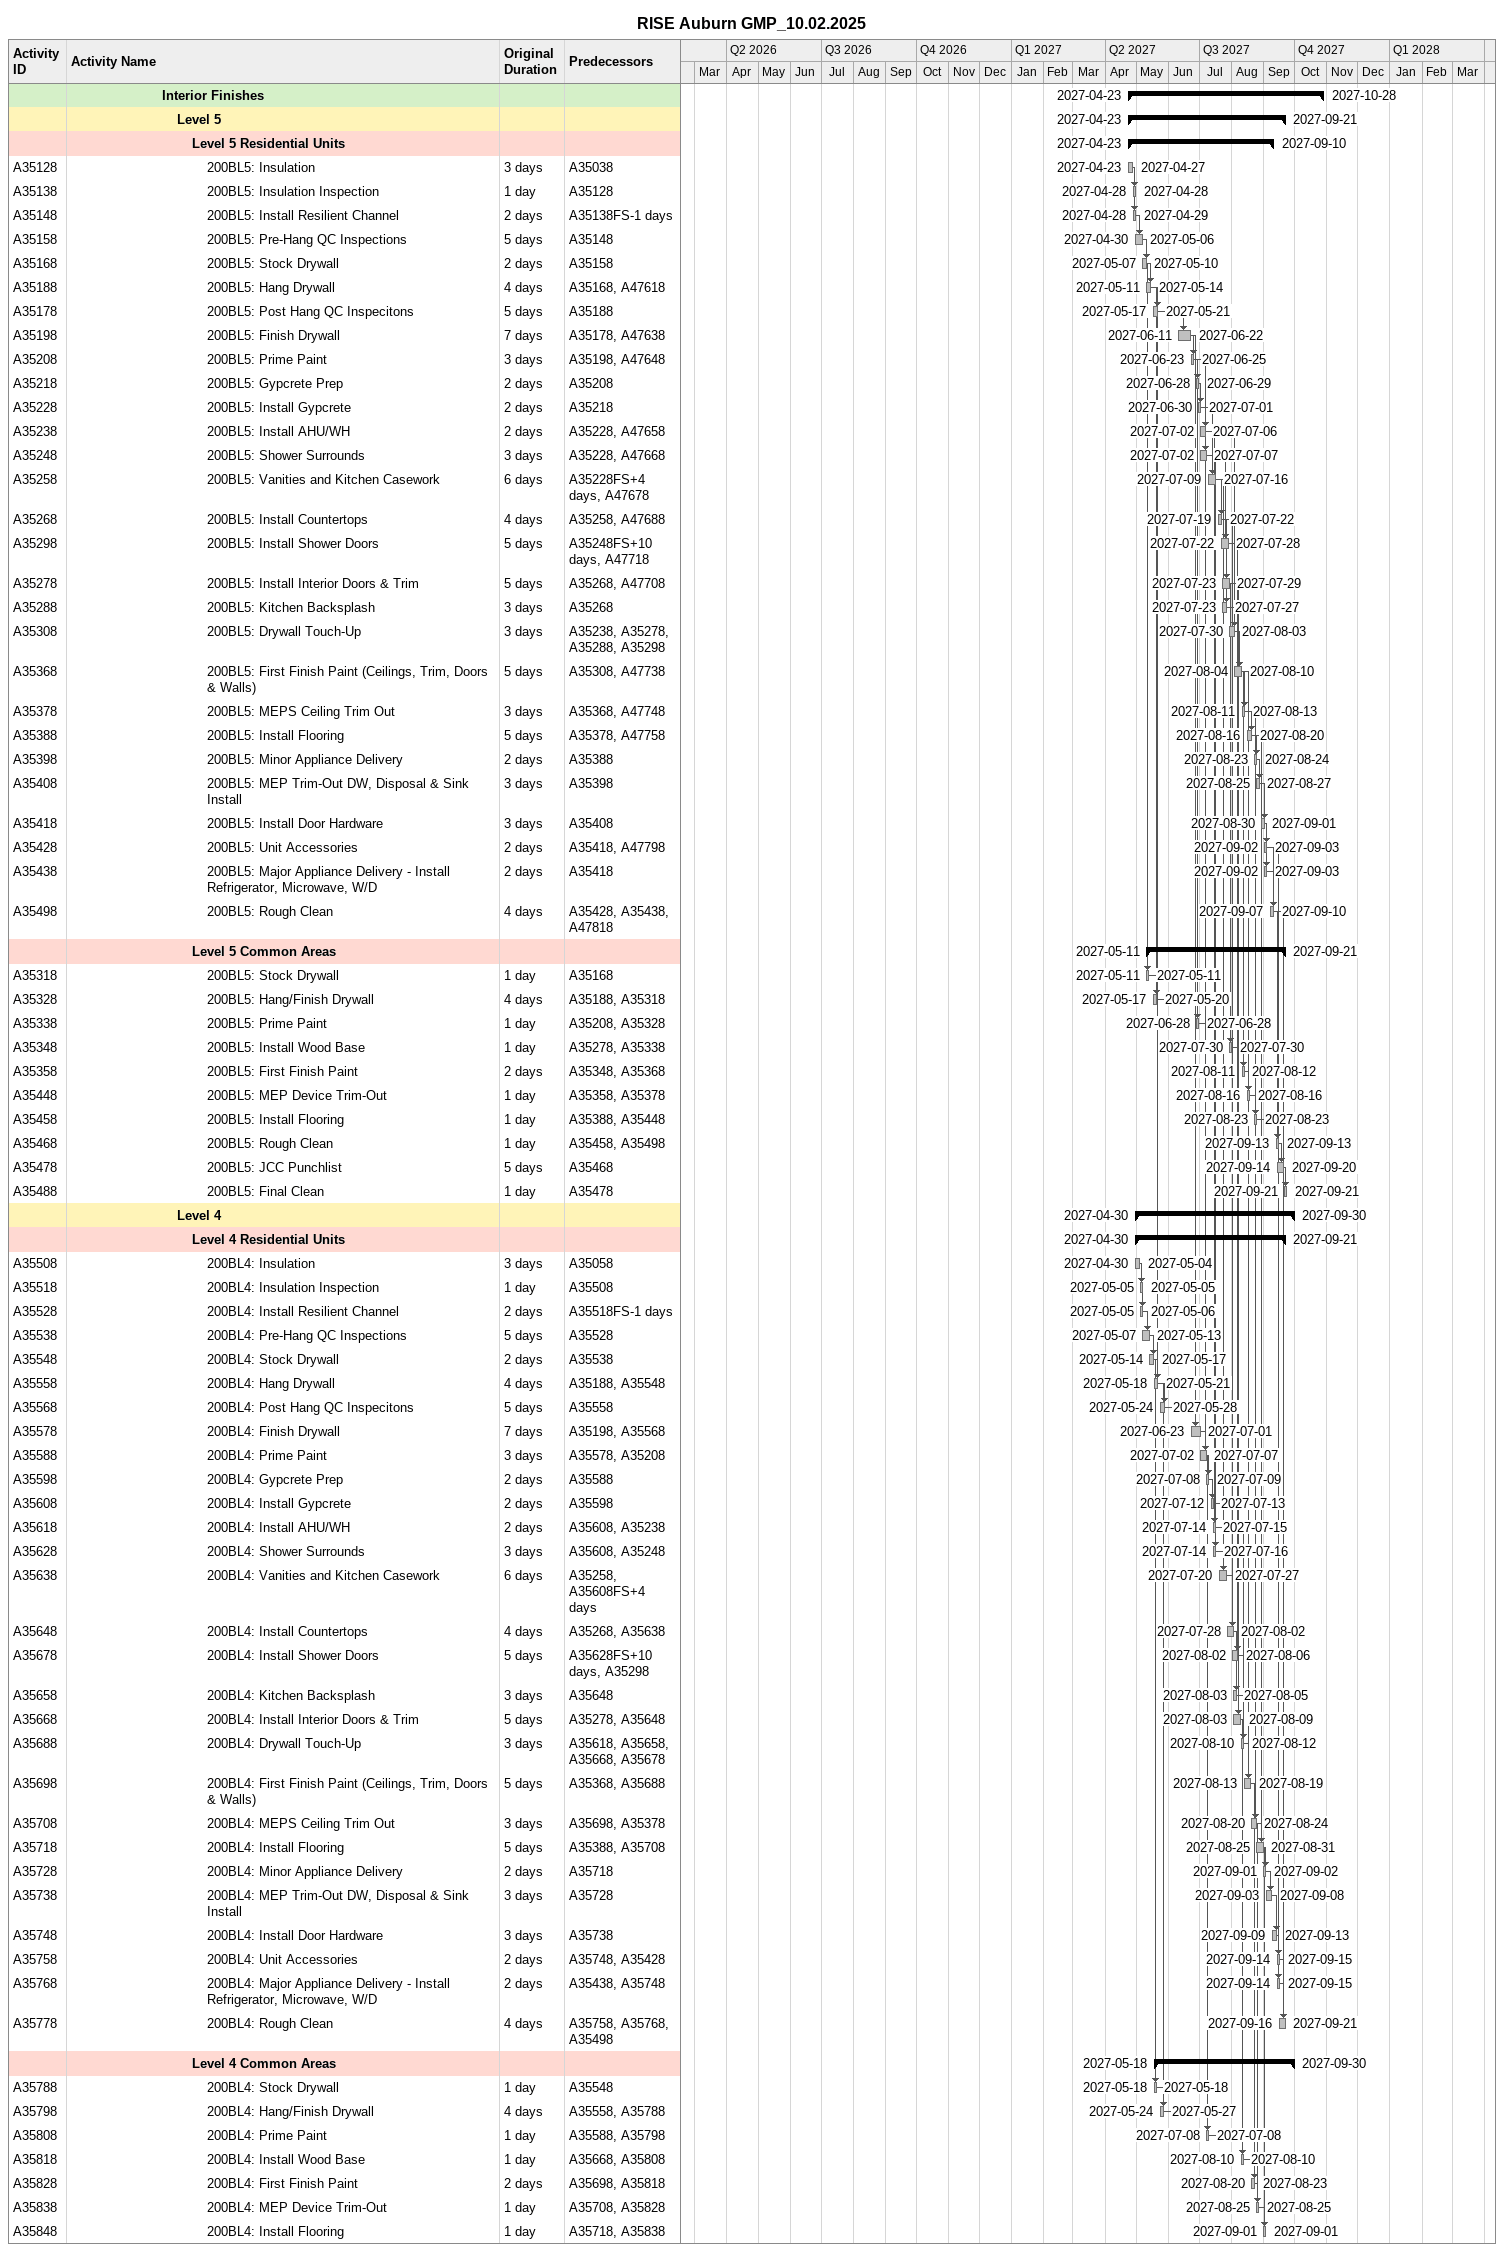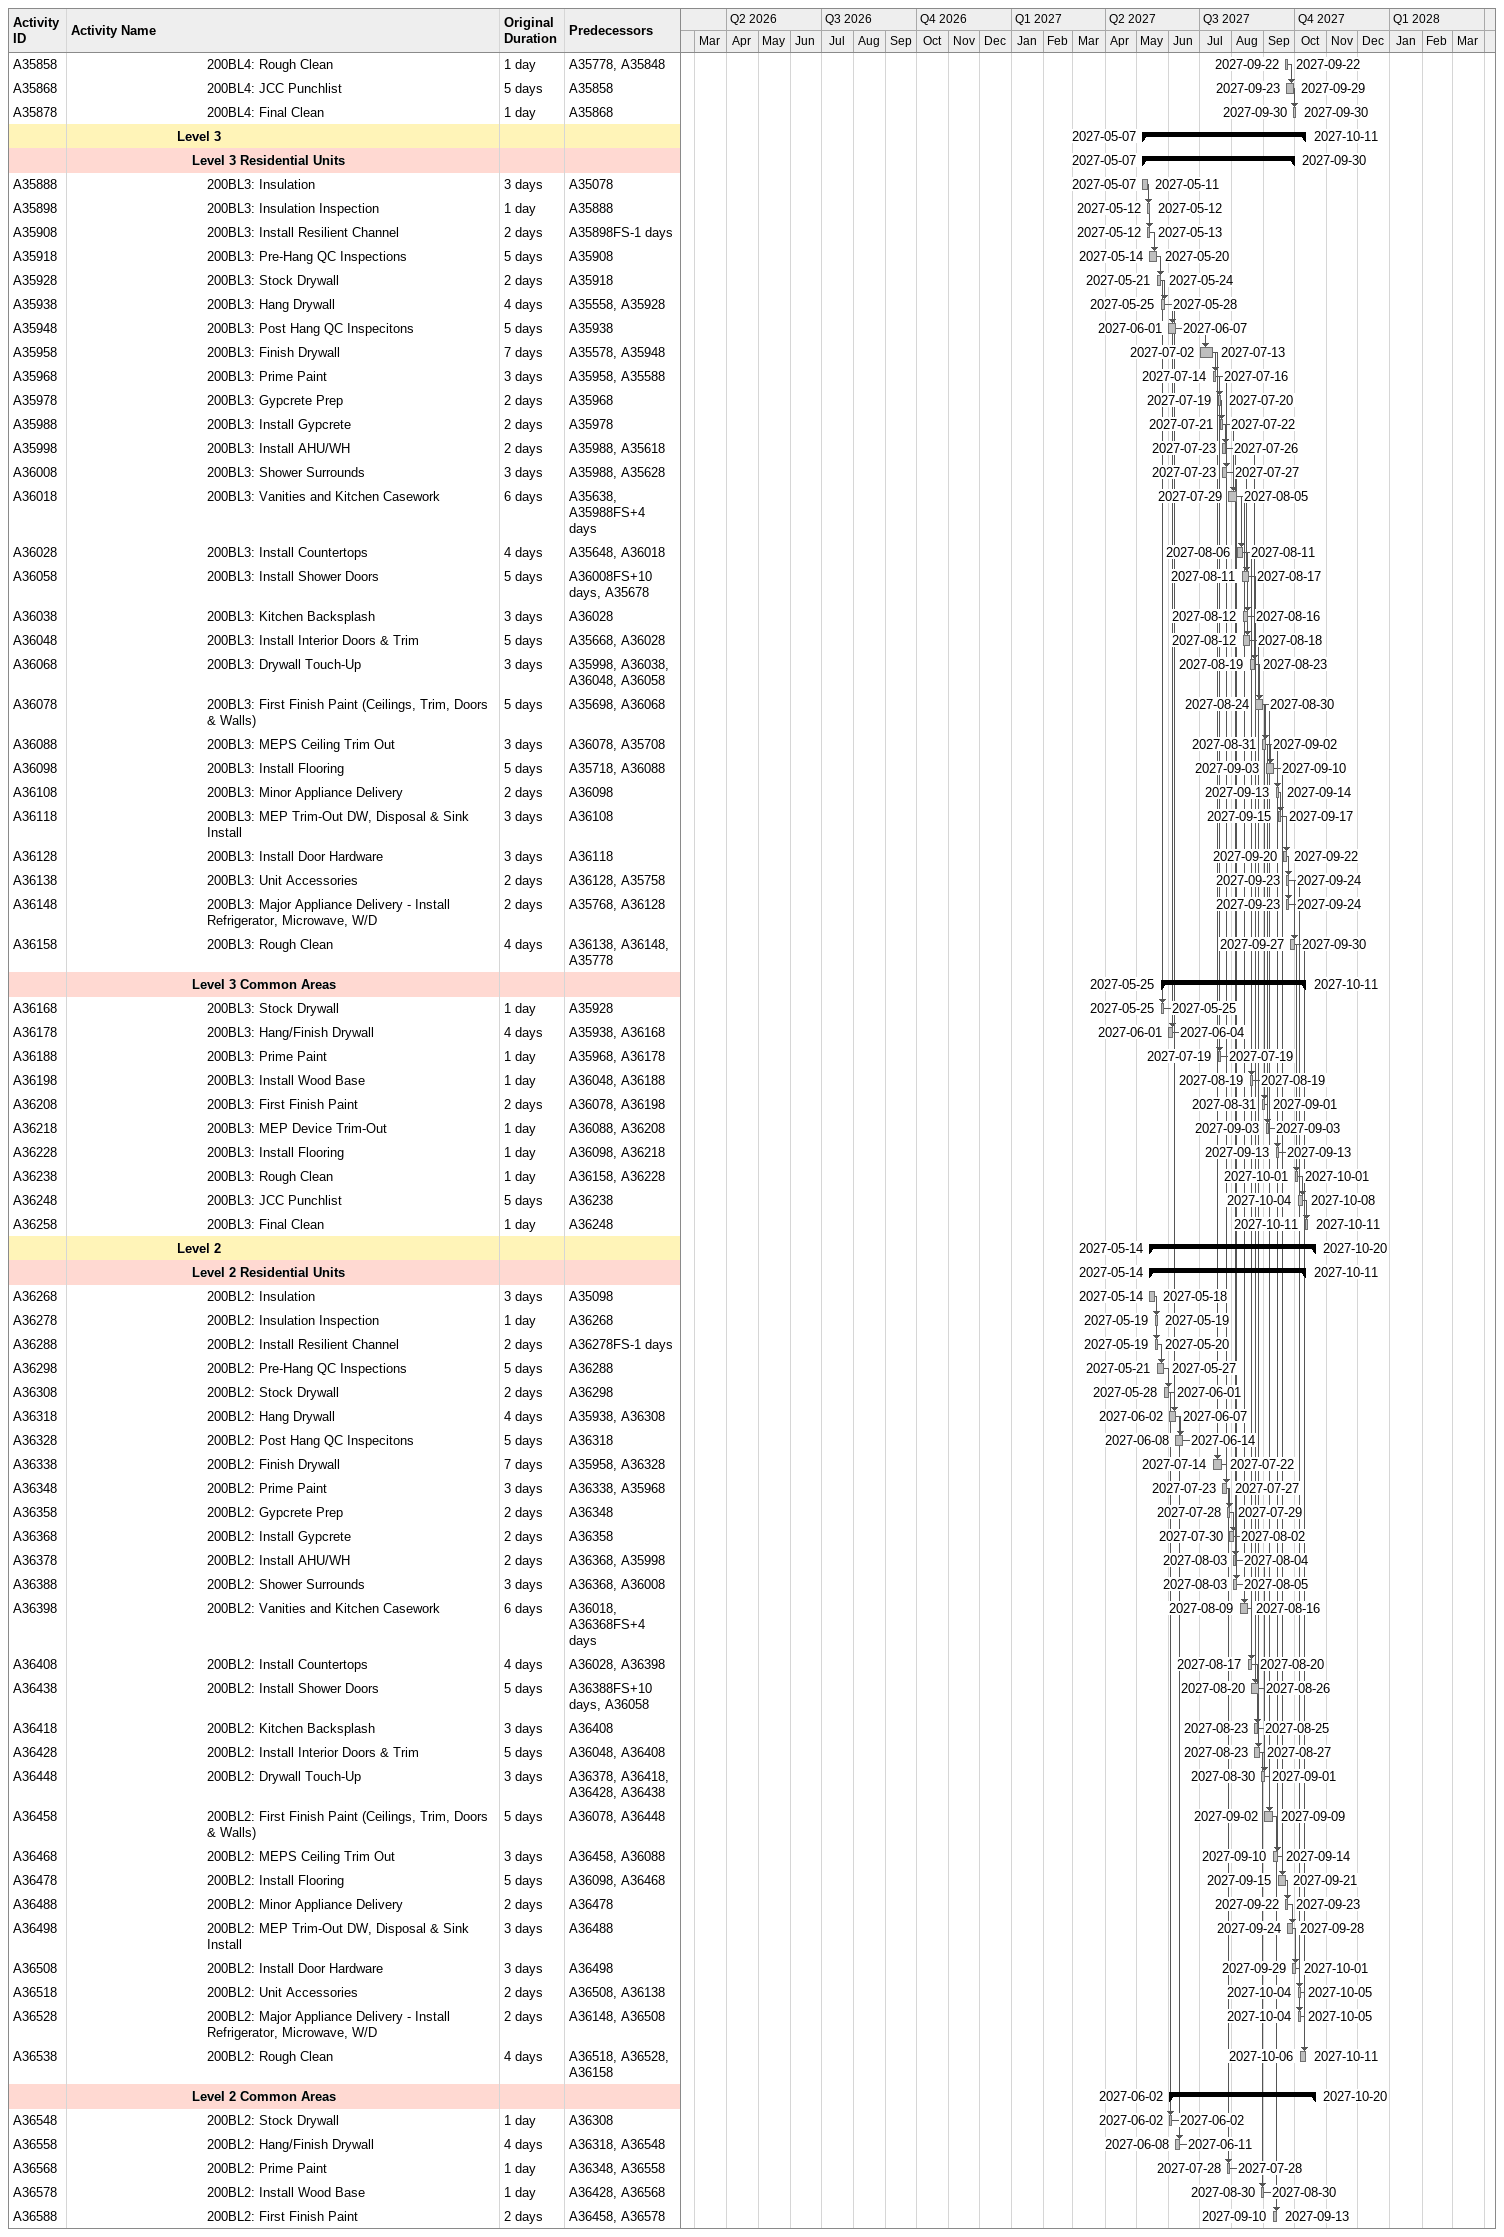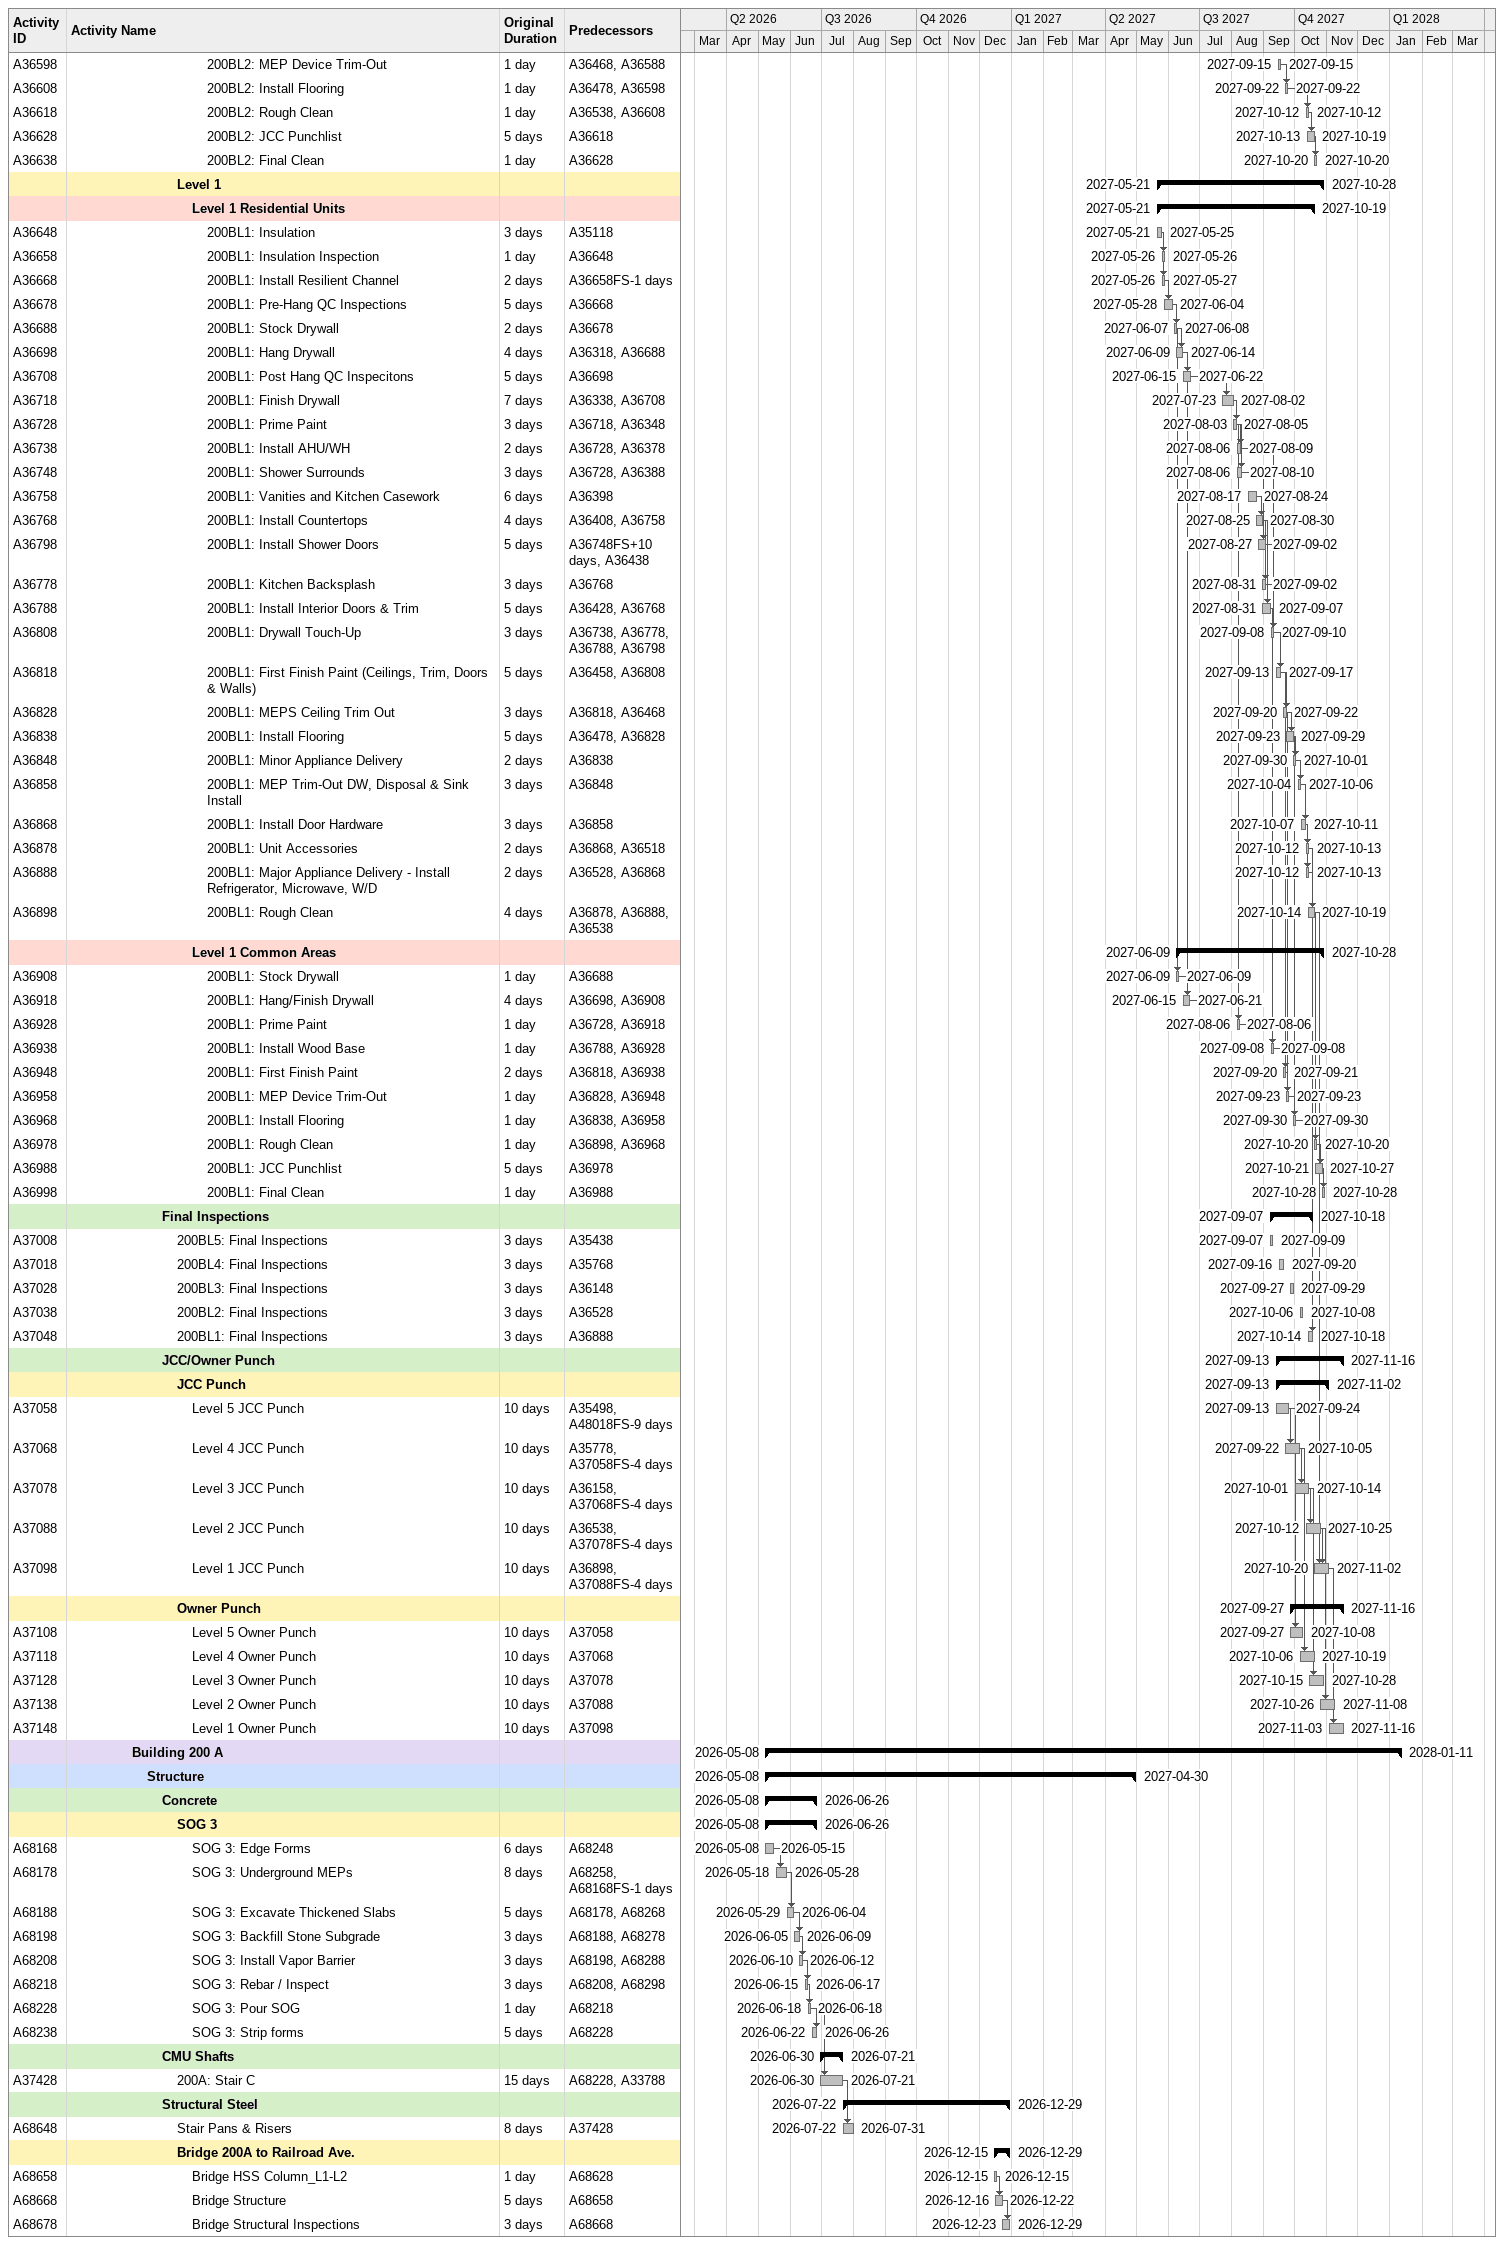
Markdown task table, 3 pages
RISE Auburn GMP_10.02.2025

| ID | Level | Task | Original duration | Start | Finish | Predecessors |
|---|---|---|---|---|---|---|
|  | 7 | **Interior Finishes** |  | 2027-04-23 | 2027-10-28 |  |
|  | 8 | **Level 5** |  | 2027-04-23 | 2027-09-21 |  |
|  | 9 | **Level 5 Residential Units** |  | 2027-04-23 | 2027-09-10 |  |
| A35128 | 10 | 200BL5: Insulation | 3d | 2027-04-23 | 2027-04-27 | A35038 |
| A35138 | 10 | 200BL5: Insulation Inspection | 1d | 2027-04-28 | 2027-04-28 | A35128 |
| A35148 | 10 | 200BL5: Install Resilient Channel | 2d | 2027-04-28 | 2027-04-29 | A35138FS-1d |
| A35158 | 10 | 200BL5: Pre-Hang QC Inspections | 5d | 2027-04-30 | 2027-05-06 | A35148 |
| A35168 | 10 | 200BL5: Stock Drywall | 2d | 2027-05-07 | 2027-05-10 | A35158 |
| A35188 | 10 | 200BL5: Hang Drywall | 4d | 2027-05-11 | 2027-05-14 | A35168, A47618 |
| A35178 | 10 | 200BL5: Post Hang QC Inspecitons | 5d | 2027-05-17 | 2027-05-21 | A35188 |
| A35198 | 10 | 200BL5: Finish Drywall | 7d | 2027-06-11 | 2027-06-22 | A35178, A47638 |
| A35208 | 10 | 200BL5: Prime Paint | 3d | 2027-06-23 | 2027-06-25 | A35198, A47648 |
| A35218 | 10 | 200BL5: Gypcrete Prep | 2d | 2027-06-28 | 2027-06-29 | A35208 |
| A35228 | 10 | 200BL5: Install Gypcrete | 2d | 2027-06-30 | 2027-07-01 | A35218 |
| A35238 | 10 | 200BL5: Install AHU/WH | 2d | 2027-07-02 | 2027-07-06 | A35228, A47658 |
| A35248 | 10 | 200BL5: Shower Surrounds | 3d | 2027-07-02 | 2027-07-07 | A35228, A47668 |
| A35258 | 10 | 200BL5: Vanities and Kitchen Casework | 6d | 2027-07-09 | 2027-07-16 | A35228FS+4d, A47678 |
| A35268 | 10 | 200BL5: Install Countertops | 4d | 2027-07-19 | 2027-07-22 | A35258, A47688 |
| A35298 | 10 | 200BL5: Install Shower Doors | 5d | 2027-07-22 | 2027-07-28 | A35248FS+10d, A47718 |
| A35278 | 10 | 200BL5: Install Interior Doors & Trim | 5d | 2027-07-23 | 2027-07-29 | A35268, A47708 |
| A35288 | 10 | 200BL5: Kitchen Backsplash | 3d | 2027-07-23 | 2027-07-27 | A35268 |
| A35308 | 10 | 200BL5: Drywall Touch-Up | 3d | 2027-07-30 | 2027-08-03 | A35238, A35278, A35288, A35298 |
| A35368 | 10 | 200BL5: First Finish Paint (Ceilings, Trim, Doors & Walls) | 5d | 2027-08-04 | 2027-08-10 | A35308, A47738 |
| A35378 | 10 | 200BL5: MEPS Ceiling Trim Out | 3d | 2027-08-11 | 2027-08-13 | A35368, A47748 |
| A35388 | 10 | 200BL5: Install Flooring | 5d | 2027-08-16 | 2027-08-20 | A35378, A47758 |
| A35398 | 10 | 200BL5: Minor Appliance Delivery | 2d | 2027-08-23 | 2027-08-24 | A35388 |
| A35408 | 10 | 200BL5: MEP Trim-Out DW, Disposal & Sink Install | 3d | 2027-08-25 | 2027-08-27 | A35398 |
| A35418 | 10 | 200BL5: Install Door Hardware | 3d | 2027-08-30 | 2027-09-01 | A35408 |
| A35428 | 10 | 200BL5: Unit Accessories | 2d | 2027-09-02 | 2027-09-03 | A35418, A47798 |
| A35438 | 10 | 200BL5: Major Appliance Delivery - Install Refrigerator, Microwave, W/D | 2d | 2027-09-02 | 2027-09-03 | A35418 |
| A35498 | 10 | 200BL5: Rough Clean | 4d | 2027-09-07 | 2027-09-10 | A35428, A35438, A47818 |
|  | 9 | **Level 5 Common Areas** |  | 2027-05-11 | 2027-09-21 |  |
| A35318 | 10 | 200BL5: Stock Drywall | 1d | 2027-05-11 | 2027-05-11 | A35168 |
| A35328 | 10 | 200BL5: Hang/Finish Drywall | 4d | 2027-05-17 | 2027-05-20 | A35188, A35318 |
| A35338 | 10 | 200BL5: Prime Paint | 1d | 2027-06-28 | 2027-06-28 | A35208, A35328 |
| A35348 | 10 | 200BL5: Install Wood Base | 1d | 2027-07-30 | 2027-07-30 | A35278, A35338 |
| A35358 | 10 | 200BL5: First Finish Paint | 2d | 2027-08-11 | 2027-08-12 | A35348, A35368 |
| A35448 | 10 | 200BL5: MEP Device Trim-Out | 1d | 2027-08-16 | 2027-08-16 | A35358, A35378 |
| A35458 | 10 | 200BL5: Install Flooring | 1d | 2027-08-23 | 2027-08-23 | A35388, A35448 |
| A35468 | 10 | 200BL5: Rough Clean | 1d | 2027-09-13 | 2027-09-13 | A35458, A35498 |
| A35478 | 10 | 200BL5: JCC Punchlist | 5d | 2027-09-14 | 2027-09-20 | A35468 |
| A35488 | 10 | 200BL5: Final Clean | 1d | 2027-09-21 | 2027-09-21 | A35478 |
|  | 8 | **Level 4** |  | 2027-04-30 | 2027-09-30 |  |
|  | 9 | **Level 4 Residential Units** |  | 2027-04-30 | 2027-09-21 |  |
| A35508 | 10 | 200BL4: Insulation | 3d | 2027-04-30 | 2027-05-04 | A35058 |
| A35518 | 10 | 200BL4: Insulation Inspection | 1d | 2027-05-05 | 2027-05-05 | A35508 |
| A35528 | 10 | 200BL4: Install Resilient Channel | 2d | 2027-05-05 | 2027-05-06 | A35518FS-1d |
| A35538 | 10 | 200BL4: Pre-Hang QC Inspections | 5d | 2027-05-07 | 2027-05-13 | A35528 |
| A35548 | 10 | 200BL4: Stock Drywall | 2d | 2027-05-14 | 2027-05-17 | A35538 |
| A35558 | 10 | 200BL4: Hang Drywall | 4d | 2027-05-18 | 2027-05-21 | A35188, A35548 |
| A35568 | 10 | 200BL4: Post Hang QC Inspecitons | 5d | 2027-05-24 | 2027-05-28 | A35558 |
| A35578 | 10 | 200BL4: Finish Drywall | 7d | 2027-06-23 | 2027-07-01 | A35198, A35568 |
| A35588 | 10 | 200BL4: Prime Paint | 3d | 2027-07-02 | 2027-07-07 | A35578, A35208 |
| A35598 | 10 | 200BL4: Gypcrete Prep | 2d | 2027-07-08 | 2027-07-09 | A35588 |
| A35608 | 10 | 200BL4: Install Gypcrete | 2d | 2027-07-12 | 2027-07-13 | A35598 |
| A35618 | 10 | 200BL4: Install AHU/WH | 2d | 2027-07-14 | 2027-07-15 | A35608, A35238 |
| A35628 | 10 | 200BL4: Shower Surrounds | 3d | 2027-07-14 | 2027-07-16 | A35608, A35248 |
| A35638 | 10 | 200BL4: Vanities and Kitchen Casework | 6d | 2027-07-20 | 2027-07-27 | A35258, A35608FS+4d |
| A35648 | 10 | 200BL4: Install Countertops | 4d | 2027-07-28 | 2027-08-02 | A35268, A35638 |
| A35678 | 10 | 200BL4: Install Shower Doors | 5d | 2027-08-02 | 2027-08-06 | A35628FS+10d, A35298 |
| A35658 | 10 | 200BL4: Kitchen Backsplash | 3d | 2027-08-03 | 2027-08-05 | A35648 |
| A35668 | 10 | 200BL4: Install Interior Doors & Trim | 5d | 2027-08-03 | 2027-08-09 | A35278, A35648 |
| A35688 | 10 | 200BL4: Drywall Touch-Up | 3d | 2027-08-10 | 2027-08-12 | A35618, A35658, A35668, A35678 |
| A35698 | 10 | 200BL4: First Finish Paint (Ceilings, Trim, Doors & Walls) | 5d | 2027-08-13 | 2027-08-19 | A35368, A35688 |
| A35708 | 10 | 200BL4: MEPS Ceiling Trim Out | 3d | 2027-08-20 | 2027-08-24 | A35698, A35378 |
| A35718 | 10 | 200BL4: Install Flooring | 5d | 2027-08-25 | 2027-08-31 | A35388, A35708 |
| A35728 | 10 | 200BL4: Minor Appliance Delivery | 2d | 2027-09-01 | 2027-09-02 | A35718 |
| A35738 | 10 | 200BL4: MEP Trim-Out DW, Disposal & Sink Install | 3d | 2027-09-03 | 2027-09-08 | A35728 |
| A35748 | 10 | 200BL4: Install Door Hardware | 3d | 2027-09-09 | 2027-09-13 | A35738 |
| A35758 | 10 | 200BL4: Unit Accessories | 2d | 2027-09-14 | 2027-09-15 | A35748, A35428 |
| A35768 | 10 | 200BL4: Major Appliance Delivery - Install Refrigerator, Microwave, W/D | 2d | 2027-09-14 | 2027-09-15 | A35438, A35748 |
| A35778 | 10 | 200BL4: Rough Clean | 4d | 2027-09-16 | 2027-09-21 | A35758, A35768, A35498 |
|  | 9 | **Level 4 Common Areas** |  | 2027-05-18 | 2027-09-30 |  |
| A35788 | 10 | 200BL4: Stock Drywall | 1d | 2027-05-18 | 2027-05-18 | A35548 |
| A35798 | 10 | 200BL4: Hang/Finish Drywall | 4d | 2027-05-24 | 2027-05-27 | A35558, A35788 |
| A35808 | 10 | 200BL4: Prime Paint | 1d | 2027-07-08 | 2027-07-08 | A35588, A35798 |
| A35818 | 10 | 200BL4: Install Wood Base | 1d | 2027-08-10 | 2027-08-10 | A35668, A35808 |
| A35828 | 10 | 200BL4: First Finish Paint | 2d | 2027-08-20 | 2027-08-23 | A35698, A35818 |
| A35838 | 10 | 200BL4: MEP Device Trim-Out | 1d | 2027-08-25 | 2027-08-25 | A35708, A35828 |
| A35848 | 10 | 200BL4: Install Flooring | 1d | 2027-09-01 | 2027-09-01 | A35718, A35838 |
| A35858 | 10 | 200BL4: Rough Clean | 1d | 2027-09-22 | 2027-09-22 | A35778, A35848 |
| A35868 | 10 | 200BL4: JCC Punchlist | 5d | 2027-09-23 | 2027-09-29 | A35858 |
| A35878 | 10 | 200BL4: Final Clean | 1d | 2027-09-30 | 2027-09-30 | A35868 |
|  | 8 | **Level 3** |  | 2027-05-07 | 2027-10-11 |  |
|  | 9 | **Level 3 Residential Units** |  | 2027-05-07 | 2027-09-30 |  |
| A35888 | 10 | 200BL3: Insulation | 3d | 2027-05-07 | 2027-05-11 | A35078 |
| A35898 | 10 | 200BL3: Insulation Inspection | 1d | 2027-05-12 | 2027-05-12 | A35888 |
| A35908 | 10 | 200BL3: Install Resilient Channel | 2d | 2027-05-12 | 2027-05-13 | A35898FS-1d |
| A35918 | 10 | 200BL3: Pre-Hang QC Inspections | 5d | 2027-05-14 | 2027-05-20 | A35908 |
| A35928 | 10 | 200BL3: Stock Drywall | 2d | 2027-05-21 | 2027-05-24 | A35918 |
| A35938 | 10 | 200BL3: Hang Drywall | 4d | 2027-05-25 | 2027-05-28 | A35558, A35928 |
| A35948 | 10 | 200BL3: Post Hang QC Inspecitons | 5d | 2027-06-01 | 2027-06-07 | A35938 |
| A35958 | 10 | 200BL3: Finish Drywall | 7d | 2027-07-02 | 2027-07-13 | A35578, A35948 |
| A35968 | 10 | 200BL3: Prime Paint | 3d | 2027-07-14 | 2027-07-16 | A35958, A35588 |
| A35978 | 10 | 200BL3: Gypcrete Prep | 2d | 2027-07-19 | 2027-07-20 | A35968 |
| A35988 | 10 | 200BL3: Install Gypcrete | 2d | 2027-07-21 | 2027-07-22 | A35978 |
| A35998 | 10 | 200BL3: Install AHU/WH | 2d | 2027-07-23 | 2027-07-26 | A35988, A35618 |
| A36008 | 10 | 200BL3: Shower Surrounds | 3d | 2027-07-23 | 2027-07-27 | A35988, A35628 |
| A36018 | 10 | 200BL3: Vanities and Kitchen Casework | 6d | 2027-07-29 | 2027-08-05 | A35638, A35988FS+4d |
| A36028 | 10 | 200BL3: Install Countertops | 4d | 2027-08-06 | 2027-08-11 | A35648, A36018 |
| A36058 | 10 | 200BL3: Install Shower Doors | 5d | 2027-08-11 | 2027-08-17 | A36008FS+10d, A35678 |
| A36038 | 10 | 200BL3: Kitchen Backsplash | 3d | 2027-08-12 | 2027-08-16 | A36028 |
| A36048 | 10 | 200BL3: Install Interior Doors & Trim | 5d | 2027-08-12 | 2027-08-18 | A35668, A36028 |
| A36068 | 10 | 200BL3: Drywall Touch-Up | 3d | 2027-08-19 | 2027-08-23 | A35998, A36038, A36048, A36058 |
| A36078 | 10 | 200BL3: First Finish Paint (Ceilings, Trim, Doors & Walls) | 5d | 2027-08-24 | 2027-08-30 | A35698, A36068 |
| A36088 | 10 | 200BL3: MEPS Ceiling Trim Out | 3d | 2027-08-31 | 2027-09-02 | A36078, A35708 |
| A36098 | 10 | 200BL3: Install Flooring | 5d | 2027-09-03 | 2027-09-10 | A35718, A36088 |
| A36108 | 10 | 200BL3: Minor Appliance Delivery | 2d | 2027-09-13 | 2027-09-14 | A36098 |
| A36118 | 10 | 200BL3: MEP Trim-Out DW, Disposal & Sink Install | 3d | 2027-09-15 | 2027-09-17 | A36108 |
| A36128 | 10 | 200BL3: Install Door Hardware | 3d | 2027-09-20 | 2027-09-22 | A36118 |
| A36138 | 10 | 200BL3: Unit Accessories | 2d | 2027-09-23 | 2027-09-24 | A36128, A35758 |
| A36148 | 10 | 200BL3: Major Appliance Delivery - Install Refrigerator, Microwave, W/D | 2d | 2027-09-23 | 2027-09-24 | A35768, A36128 |
| A36158 | 10 | 200BL3: Rough Clean | 4d | 2027-09-27 | 2027-09-30 | A36138, A36148, A35778 |
|  | 9 | **Level 3 Common Areas** |  | 2027-05-25 | 2027-10-11 |  |
| A36168 | 10 | 200BL3: Stock Drywall | 1d | 2027-05-25 | 2027-05-25 | A35928 |
| A36178 | 10 | 200BL3: Hang/Finish Drywall | 4d | 2027-06-01 | 2027-06-04 | A35938, A36168 |
| A36188 | 10 | 200BL3: Prime Paint | 1d | 2027-07-19 | 2027-07-19 | A35968, A36178 |
| A36198 | 10 | 200BL3: Install Wood Base | 1d | 2027-08-19 | 2027-08-19 | A36048, A36188 |
| A36208 | 10 | 200BL3: First Finish Paint | 2d | 2027-08-31 | 2027-09-01 | A36078, A36198 |
| A36218 | 10 | 200BL3: MEP Device Trim-Out | 1d | 2027-09-03 | 2027-09-03 | A36088, A36208 |
| A36228 | 10 | 200BL3: Install Flooring | 1d | 2027-09-13 | 2027-09-13 | A36098, A36218 |
| A36238 | 10 | 200BL3: Rough Clean | 1d | 2027-10-01 | 2027-10-01 | A36158, A36228 |
| A36248 | 10 | 200BL3: JCC Punchlist | 5d | 2027-10-04 | 2027-10-08 | A36238 |
| A36258 | 10 | 200BL3: Final Clean | 1d | 2027-10-11 | 2027-10-11 | A36248 |
|  | 8 | **Level 2** |  | 2027-05-14 | 2027-10-20 |  |
|  | 9 | **Level 2 Residential Units** |  | 2027-05-14 | 2027-10-11 |  |
| A36268 | 10 | 200BL2: Insulation | 3d | 2027-05-14 | 2027-05-18 | A35098 |
| A36278 | 10 | 200BL2: Insulation Inspection | 1d | 2027-05-19 | 2027-05-19 | A36268 |
| A36288 | 10 | 200BL2: Install Resilient Channel | 2d | 2027-05-19 | 2027-05-20 | A36278FS-1d |
| A36298 | 10 | 200BL2: Pre-Hang QC Inspections | 5d | 2027-05-21 | 2027-05-27 | A36288 |
| A36308 | 10 | 200BL2: Stock Drywall | 2d | 2027-05-28 | 2027-06-01 | A36298 |
| A36318 | 10 | 200BL2: Hang Drywall | 4d | 2027-06-02 | 2027-06-07 | A35938, A36308 |
| A36328 | 10 | 200BL2: Post Hang QC Inspecitons | 5d | 2027-06-08 | 2027-06-14 | A36318 |
| A36338 | 10 | 200BL2: Finish Drywall | 7d | 2027-07-14 | 2027-07-22 | A35958, A36328 |
| A36348 | 10 | 200BL2: Prime Paint | 3d | 2027-07-23 | 2027-07-27 | A36338, A35968 |
| A36358 | 10 | 200BL2: Gypcrete Prep | 2d | 2027-07-28 | 2027-07-29 | A36348 |
| A36368 | 10 | 200BL2: Install Gypcrete | 2d | 2027-07-30 | 2027-08-02 | A36358 |
| A36378 | 10 | 200BL2: Install AHU/WH | 2d | 2027-08-03 | 2027-08-04 | A36368, A35998 |
| A36388 | 10 | 200BL2: Shower Surrounds | 3d | 2027-08-03 | 2027-08-05 | A36368, A36008 |
| A36398 | 10 | 200BL2: Vanities and Kitchen Casework | 6d | 2027-08-09 | 2027-08-16 | A36018, A36368FS+4d |
| A36408 | 10 | 200BL2: Install Countertops | 4d | 2027-08-17 | 2027-08-20 | A36028, A36398 |
| A36438 | 10 | 200BL2: Install Shower Doors | 5d | 2027-08-20 | 2027-08-26 | A36388FS+10d, A36058 |
| A36418 | 10 | 200BL2: Kitchen Backsplash | 3d | 2027-08-23 | 2027-08-25 | A36408 |
| A36428 | 10 | 200BL2: Install Interior Doors & Trim | 5d | 2027-08-23 | 2027-08-27 | A36048, A36408 |
| A36448 | 10 | 200BL2: Drywall Touch-Up | 3d | 2027-08-30 | 2027-09-01 | A36378, A36418, A36428, A36438 |
| A36458 | 10 | 200BL2: First Finish Paint (Ceilings, Trim, Doors & Walls) | 5d | 2027-09-02 | 2027-09-09 | A36078, A36448 |
| A36468 | 10 | 200BL2: MEPS Ceiling Trim Out | 3d | 2027-09-10 | 2027-09-14 | A36458, A36088 |
| A36478 | 10 | 200BL2: Install Flooring | 5d | 2027-09-15 | 2027-09-21 | A36098, A36468 |
| A36488 | 10 | 200BL2: Minor Appliance Delivery | 2d | 2027-09-22 | 2027-09-23 | A36478 |
| A36498 | 10 | 200BL2: MEP Trim-Out DW, Disposal & Sink Install | 3d | 2027-09-24 | 2027-09-28 | A36488 |
| A36508 | 10 | 200BL2: Install Door Hardware | 3d | 2027-09-29 | 2027-10-01 | A36498 |
| A36518 | 10 | 200BL2: Unit Accessories | 2d | 2027-10-04 | 2027-10-05 | A36508, A36138 |
| A36528 | 10 | 200BL2: Major Appliance Delivery - Install Refrigerator, Microwave, W/D | 2d | 2027-10-04 | 2027-10-05 | A36148, A36508 |
| A36538 | 10 | 200BL2: Rough Clean | 4d | 2027-10-06 | 2027-10-11 | A36518, A36528, A36158 |
|  | 9 | **Level 2 Common Areas** |  | 2027-06-02 | 2027-10-20 |  |
| A36548 | 10 | 200BL2: Stock Drywall | 1d | 2027-06-02 | 2027-06-02 | A36308 |
| A36558 | 10 | 200BL2: Hang/Finish Drywall | 4d | 2027-06-08 | 2027-06-11 | A36318, A36548 |
| A36568 | 10 | 200BL2: Prime Paint | 1d | 2027-07-28 | 2027-07-28 | A36348, A36558 |
| A36578 | 10 | 200BL2: Install Wood Base | 1d | 2027-08-30 | 2027-08-30 | A36428, A36568 |
| A36588 | 10 | 200BL2: First Finish Paint | 2d | 2027-09-10 | 2027-09-13 | A36458, A36578 |
| A36598 | 10 | 200BL2: MEP Device Trim-Out | 1d | 2027-09-15 | 2027-09-15 | A36468, A36588 |
| A36608 | 10 | 200BL2: Install Flooring | 1d | 2027-09-22 | 2027-09-22 | A36478, A36598 |
| A36618 | 10 | 200BL2: Rough Clean | 1d | 2027-10-12 | 2027-10-12 | A36538, A36608 |
| A36628 | 10 | 200BL2: JCC Punchlist | 5d | 2027-10-13 | 2027-10-19 | A36618 |
| A36638 | 10 | 200BL2: Final Clean | 1d | 2027-10-20 | 2027-10-20 | A36628 |
|  | 8 | **Level 1** |  | 2027-05-21 | 2027-10-28 |  |
|  | 9 | **Level 1 Residential Units** |  | 2027-05-21 | 2027-10-19 |  |
| A36648 | 10 | 200BL1: Insulation | 3d | 2027-05-21 | 2027-05-25 | A35118 |
| A36658 | 10 | 200BL1: Insulation Inspection | 1d | 2027-05-26 | 2027-05-26 | A36648 |
| A36668 | 10 | 200BL1: Install Resilient Channel | 2d | 2027-05-26 | 2027-05-27 | A36658FS-1d |
| A36678 | 10 | 200BL1: Pre-Hang QC Inspections | 5d | 2027-05-28 | 2027-06-04 | A36668 |
| A36688 | 10 | 200BL1: Stock Drywall | 2d | 2027-06-07 | 2027-06-08 | A36678 |
| A36698 | 10 | 200BL1: Hang Drywall | 4d | 2027-06-09 | 2027-06-14 | A36318, A36688 |
| A36708 | 10 | 200BL1: Post Hang QC Inspecitons | 5d | 2027-06-15 | 2027-06-22 | A36698 |
| A36718 | 10 | 200BL1: Finish Drywall | 7d | 2027-07-23 | 2027-08-02 | A36338, A36708 |
| A36728 | 10 | 200BL1: Prime Paint | 3d | 2027-08-03 | 2027-08-05 | A36718, A36348 |
| A36738 | 10 | 200BL1: Install AHU/WH | 2d | 2027-08-06 | 2027-08-09 | A36728, A36378 |
| A36748 | 10 | 200BL1: Shower Surrounds | 3d | 2027-08-06 | 2027-08-10 | A36728, A36388 |
| A36758 | 10 | 200BL1: Vanities and Kitchen Casework | 6d | 2027-08-17 | 2027-08-24 | A36398 |
| A36768 | 10 | 200BL1: Install Countertops | 4d | 2027-08-25 | 2027-08-30 | A36408, A36758 |
| A36798 | 10 | 200BL1: Install Shower Doors | 5d | 2027-08-27 | 2027-09-02 | A36748FS+10d, A36438 |
| A36778 | 10 | 200BL1: Kitchen Backsplash | 3d | 2027-08-31 | 2027-09-02 | A36768 |
| A36788 | 10 | 200BL1: Install Interior Doors & Trim | 5d | 2027-08-31 | 2027-09-07 | A36428, A36768 |
| A36808 | 10 | 200BL1: Drywall Touch-Up | 3d | 2027-09-08 | 2027-09-10 | A36738, A36778, A36788, A36798 |
| A36818 | 10 | 200BL1: First Finish Paint (Ceilings, Trim, Doors & Walls) | 5d | 2027-09-13 | 2027-09-17 | A36458, A36808 |
| A36828 | 10 | 200BL1: MEPS Ceiling Trim Out | 3d | 2027-09-20 | 2027-09-22 | A36818, A36468 |
| A36838 | 10 | 200BL1: Install Flooring | 5d | 2027-09-23 | 2027-09-29 | A36478, A36828 |
| A36848 | 10 | 200BL1: Minor Appliance Delivery | 2d | 2027-09-30 | 2027-10-01 | A36838 |
| A36858 | 10 | 200BL1: MEP Trim-Out DW, Disposal & Sink Install | 3d | 2027-10-04 | 2027-10-06 | A36848 |
| A36868 | 10 | 200BL1: Install Door Hardware | 3d | 2027-10-07 | 2027-10-11 | A36858 |
| A36878 | 10 | 200BL1: Unit Accessories | 2d | 2027-10-12 | 2027-10-13 | A36868, A36518 |
| A36888 | 10 | 200BL1: Major Appliance Delivery - Install Refrigerator, Microwave, W/D | 2d | 2027-10-12 | 2027-10-13 | A36528, A36868 |
| A36898 | 10 | 200BL1: Rough Clean | 4d | 2027-10-14 | 2027-10-19 | A36878, A36888, A36538 |
|  | 9 | **Level 1 Common Areas** |  | 2027-06-09 | 2027-10-28 |  |
| A36908 | 10 | 200BL1: Stock Drywall | 1d | 2027-06-09 | 2027-06-09 | A36688 |
| A36918 | 10 | 200BL1: Hang/Finish Drywall | 4d | 2027-06-15 | 2027-06-21 | A36698, A36908 |
| A36928 | 10 | 200BL1: Prime Paint | 1d | 2027-08-06 | 2027-08-06 | A36728, A36918 |
| A36938 | 10 | 200BL1: Install Wood Base | 1d | 2027-09-08 | 2027-09-08 | A36788, A36928 |
| A36948 | 10 | 200BL1: First Finish Paint | 2d | 2027-09-20 | 2027-09-21 | A36818, A36938 |
| A36958 | 10 | 200BL1: MEP Device Trim-Out | 1d | 2027-09-23 | 2027-09-23 | A36828, A36948 |
| A36968 | 10 | 200BL1: Install Flooring | 1d | 2027-09-30 | 2027-09-30 | A36838, A36958 |
| A36978 | 10 | 200BL1: Rough Clean | 1d | 2027-10-20 | 2027-10-20 | A36898, A36968 |
| A36988 | 10 | 200BL1: JCC Punchlist | 5d | 2027-10-21 | 2027-10-27 | A36978 |
| A36998 | 10 | 200BL1: Final Clean | 1d | 2027-10-28 | 2027-10-28 | A36988 |
|  | 7 | **Final Inspections** |  | 2027-09-07 | 2027-10-18 |  |
| A37008 | 8 | 200BL5: Final Inspections | 3d | 2027-09-07 | 2027-09-09 | A35438 |
| A37018 | 8 | 200BL4: Final Inspections | 3d | 2027-09-16 | 2027-09-20 | A35768 |
| A37028 | 8 | 200BL3: Final Inspections | 3d | 2027-09-27 | 2027-09-29 | A36148 |
| A37038 | 8 | 200BL2: Final Inspections | 3d | 2027-10-06 | 2027-10-08 | A36528 |
| A37048 | 8 | 200BL1: Final Inspections | 3d | 2027-10-14 | 2027-10-18 | A36888 |
|  | 7 | **JCC/Owner Punch** |  | 2027-09-13 | 2027-11-16 |  |
|  | 8 | **JCC Punch** |  | 2027-09-13 | 2027-11-02 |  |
| A37058 | 9 | Level 5 JCC Punch | 10d | 2027-09-13 | 2027-09-24 | A35498, A48018FS-9d |
| A37068 | 9 | Level 4 JCC Punch | 10d | 2027-09-22 | 2027-10-05 | A35778, A37058FS-4d |
| A37078 | 9 | Level 3 JCC Punch | 10d | 2027-10-01 | 2027-10-14 | A36158, A37068FS-4d |
| A37088 | 9 | Level 2 JCC Punch | 10d | 2027-10-12 | 2027-10-25 | A36538, A37078FS-4d |
| A37098 | 9 | Level 1 JCC Punch | 10d | 2027-10-20 | 2027-11-02 | A36898, A37088FS-4d |
|  | 8 | **Owner Punch** |  | 2027-09-27 | 2027-11-16 |  |
| A37108 | 9 | Level 5 Owner Punch | 10d | 2027-09-27 | 2027-10-08 | A37058 |
| A37118 | 9 | Level 4 Owner Punch | 10d | 2027-10-06 | 2027-10-19 | A37068 |
| A37128 | 9 | Level 3 Owner Punch | 10d | 2027-10-15 | 2027-10-28 | A37078 |
| A37138 | 9 | Level 2 Owner Punch | 10d | 2027-10-26 | 2027-11-08 | A37088 |
| A37148 | 9 | Level 1 Owner Punch | 10d | 2027-11-03 | 2027-11-16 | A37098 |
|  | 5 | **Building 200 A** |  | 2026-05-08 | 2028-01-11 |  |
|  | 6 | **Structure** |  | 2026-05-08 | 2027-04-30 |  |
|  | 7 | **Concrete** |  | 2026-05-08 | 2026-06-26 |  |
|  | 8 | **SOG 3** |  | 2026-05-08 | 2026-06-26 |  |
| A68168 | 9 | SOG 3: Edge Forms | 6d | 2026-05-08 | 2026-05-15 | A68248 |
| A68178 | 9 | SOG 3: Underground MEPs | 8d | 2026-05-18 | 2026-05-28 | A68258, A68168FS-1d |
| A68188 | 9 | SOG 3: Excavate Thickened Slabs | 5d | 2026-05-29 | 2026-06-04 | A68178, A68268 |
| A68198 | 9 | SOG 3: Backfill Stone Subgrade | 3d | 2026-06-05 | 2026-06-09 | A68188, A68278 |
| A68208 | 9 | SOG 3: Install Vapor Barrier | 3d | 2026-06-10 | 2026-06-12 | A68198, A68288 |
| A68218 | 9 | SOG 3: Rebar / Inspect | 3d | 2026-06-15 | 2026-06-17 | A68208, A68298 |
| A68228 | 9 | SOG 3: Pour SOG | 1d | 2026-06-18 | 2026-06-18 | A68218 |
| A68238 | 9 | SOG 3: Strip forms | 5d | 2026-06-22 | 2026-06-26 | A68228 |
|  | 7 | **CMU Shafts** |  | 2026-06-30 | 2026-07-21 |  |
| A37428 | 8 | 200A: Stair C | 15d | 2026-06-30 | 2026-07-21 | A68228, A33788 |
|  | 7 | **Structural Steel** |  | 2026-07-22 | 2026-12-29 |  |
| A68648 | 8 | Stair Pans & Risers | 8d | 2026-07-22 | 2026-07-31 | A37428 |
|  | 8 | **Bridge 200A to Railroad Ave.** |  | 2026-12-15 | 2026-12-29 |  |
| A68658 | 9 | Bridge HSS Column_L1-L2 | 1d | 2026-12-15 | 2026-12-15 | A68628 |
| A68668 | 9 | Bridge Structure | 5d | 2026-12-16 | 2026-12-22 | A68658 |
| A68678 | 9 | Bridge Structural Inspections | 3d | 2026-12-23 | 2026-12-29 | A68668 |
